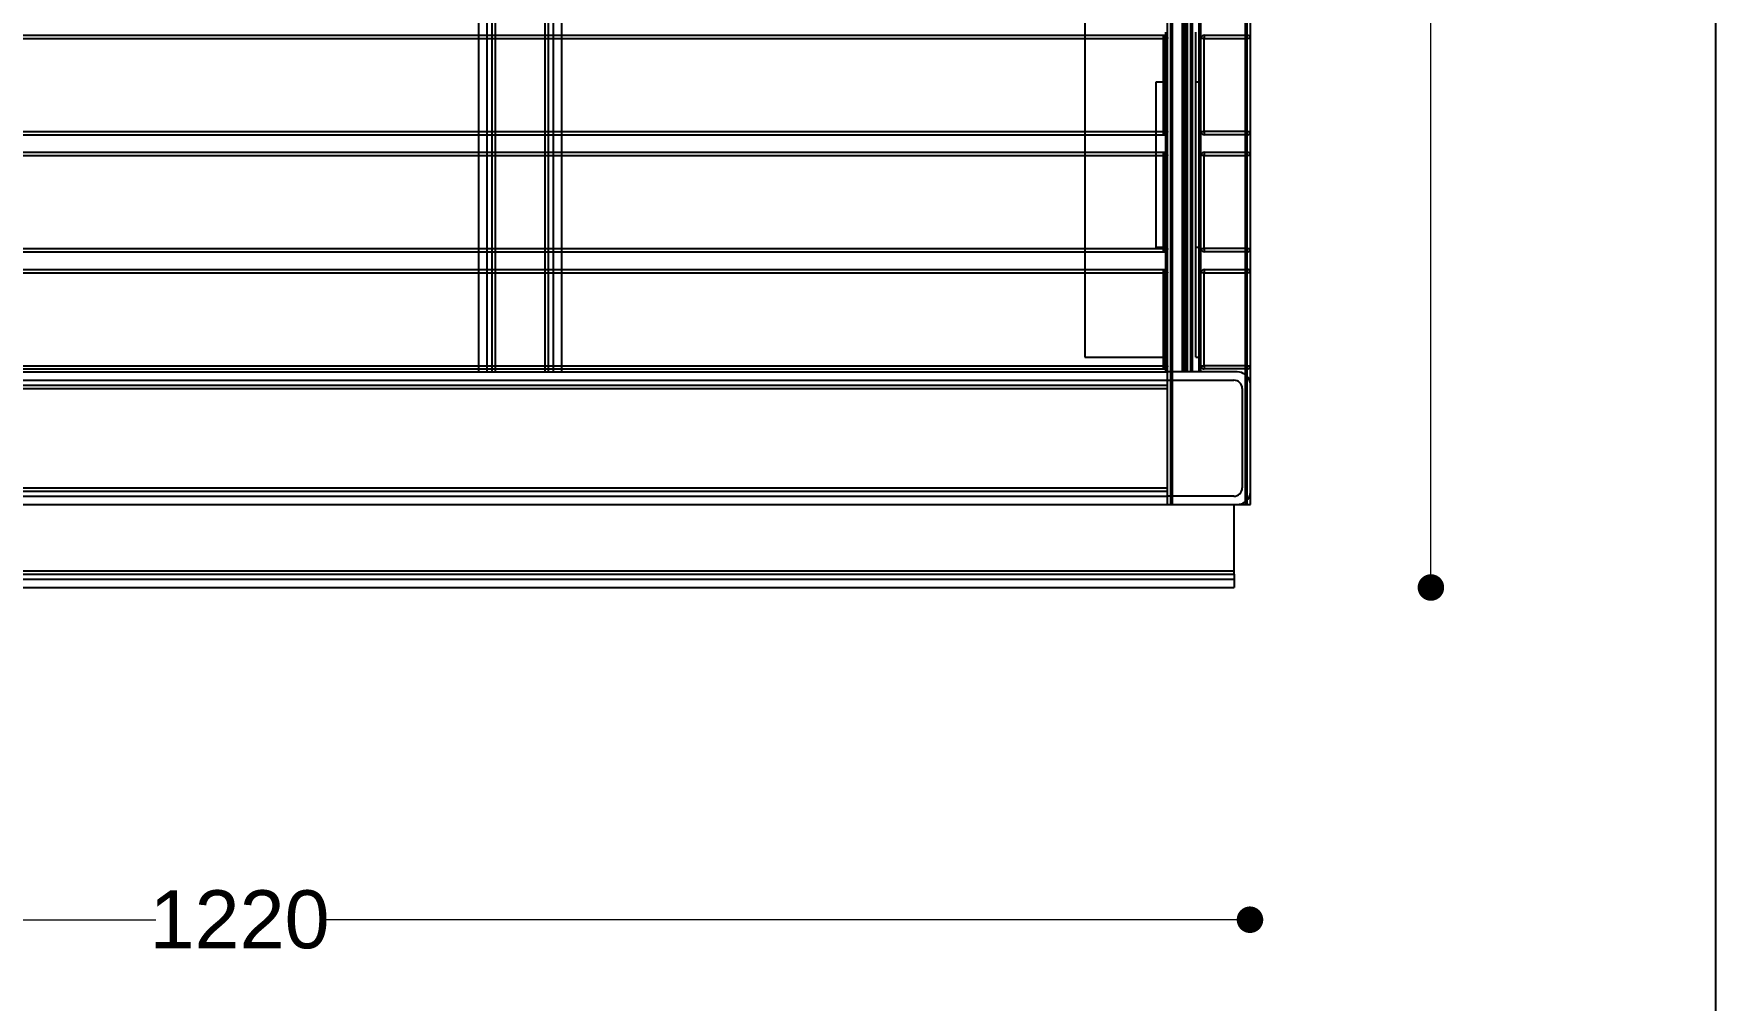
# Model space of a CAD drawing. Header units: millimetres. Extents: x 10366 to 13995, y 24552 to 29685.
# Drawn here: x 12980 to 13995, y 25769 to 26352 of the extents above; entities that cross this region are included whole.
import ezdxf

# ---------------------------------------------------------------- set-up
doc = ezdxf.new("R2010")
doc.units = ezdxf.units.MM
doc.header["$LTSCALE"] = 3
doc.layers.add('Default', color=7, linetype='Continuous')
doc.layers.add('Hidden_lines', color=7, linetype='Continuous')
doc.styles.get("Standard").update_dxf_attribs({"font": 'arial.ttf'})
doc.dimstyles.new('MATEUSZ', dxfattribs={"dimtxt": 35, "dimasz": 16, "dimexe": 0.18, "dimexo": 0.0625, "dimgap": 0.09, "dimtad": 0, "dimdec": 0, "dimdsep": 46, "dimtxsty": 'Standard', "dimblk": 'DOT', "dimcen": 0.09, "dimse1": 1, "dimse2": 1, "dimadec": 0, "dimazin": 0, "dimtfac": 1, "dimtdec": 0, "dimtofl": 0, "dimtmove": 0, "dimatfit": 3, "dimfxl": 1, "dimtolj": 1, "dimtzin": 0, "dimlwd": 9, "dimlwe": 9, "dimarcsym": 0})

# ---------------------------------------------------------------- blocks, each defined once
blk = doc.blocks.new('_Dot')
at = {"color": 0, "linetype": 'ByBlock', "lineweight": -2}
blk.add_line((-0.5, 0), (-1, 0), dxfattribs=at)
at = {"color": 0, "linetype": 'ByBlock', "const_width": 0.5}
blk.add_lwpolyline([(-0.25, 0, 1), (0.25, 0, 1)], format="xyb", close=True, dxfattribs=at)
blk = doc.blocks.new('*D28')
at = {"color": 0, "lineweight": 9, "transparency": 16777216}
for p, q in [((12510.4, 25817.2), (13053.6, 25817.2)), ((13698.1, 25817.2), (13154.9, 25817.2))]:
    blk.add_line(p, q, dxfattribs=at)
at = {"layer": 'Defpoints', "color": 0, "transparency": 16777216}
for p in [(12494.4, 26067.6), (13714.1, 26073.5), (13714.1, 25817.2)]:
    blk.add_point(p, dxfattribs=at)
at = {"color": 0, "lineweight": 9, "transparency": 16777216, "xscale": 16, "yscale": 16, "zscale": 16, "rotation": 180}
blk.add_blockref('_Dot', (12494.4, 25817.2), dxfattribs=at)
at = {"color": 0, "lineweight": 9, "transparency": 16777216, "xscale": 16, "yscale": 16, "zscale": 16}
blk.add_blockref('_Dot', (13714.1, 25817.2), dxfattribs=at)
at = {"color": 0, "transparency": 16777216, "insert": (13104.2, 25817.2), "char_height": 35, "attachment_point": 5}
blk.add_mtext('\\A1;1220', dxfattribs=at)
blk = doc.blocks.new('*D29')
at = {"color": 0, "lineweight": 9, "transparency": 16777216}
for p, q in [((13823.3, 26911.6), (13823.3, 26511.3)), ((13823.3, 26033.6), (13823.3, 26434))]:
    blk.add_line(p, q, dxfattribs=at)
at = {"layer": 'Defpoints', "color": 0, "transparency": 16777216}
for p in [(13723.4, 26927.6), (13704.6, 26017.6), (13823.3, 26017.6)]:
    blk.add_point(p, dxfattribs=at)
at = {"color": 0, "lineweight": 9, "transparency": 16777216, "xscale": 16, "yscale": 16, "zscale": 16}
for p, rotation in [((13823.3, 26927.6), 90), ((13823.3, 26017.6), 270)]:
    blk.add_blockref('_Dot', p, dxfattribs=dict(at, rotation=rotation))
at = {"color": 0, "transparency": 16777216, "insert": (13823.3, 26472.6), "char_height": 35, "attachment_point": 5, "rotation": 90}
blk.add_mtext('\\A1;910', dxfattribs=at)

msp = doc.modelspace()

# ---------------------------------------------------------------- linework, layer by layer
msp.add_lwpolyline([(10366.2, 24552.5), (10366.2, 29684.6), (13995, 29684.6), (13995, 24552.5)], close=True)
at = {"layer": 'Default'}
for p, q in [((13664.4, 26067.6), (13664.4, 26917.6)), ((13666.4, 26067.6), (13666.4, 26917.6)), ((13712.4, 26067.6), (13712.4, 26917.6)), ((13714.4, 26067.6), (13714.4, 26917.6)), ((13248.7, 26350.7), (13248.7, 26361.4)), ((13256.7, 26350.7), (13256.7, 26361.4)), ((13290.6, 26350.7), (13290.6, 26361.4)), ((13298.7, 26350.7), (13298.7, 26361.4)), ((13614.4, 26361.4), (13614.4, 26350.7)), ((12547.4, 26350.7), (13662.4, 26350.7)), ((12547.4, 26348.7), (13662.4, 26348.7)), ((13662.4, 26292.7), (13662.4, 26348.7)), ((13664.4, 26292.7), (13664.4, 26348.7)), ((12547.4, 26292.7), (13662.4, 26292.7)), ((13663.4, 26279.8), (13663.4, 26291)), ((12547.4, 26290.7), (13662.4, 26290.7)), ((13248.7, 26280.1), (13248.7, 26290.7)), ((13256.7, 26280.1), (13256.7, 26290.7)), ((13290.6, 26280.1), (13290.6, 26290.7)), ((13298.7, 26280.1), (13298.7, 26290.7)), ((13614.4, 26290.7), (13614.4, 26280.1)), ((13657.4, 26280.1), (13657.4, 26290.7)), ((12547.4, 26280.1), (13662.4, 26280.1)), ((12547.4, 26278.1), (13662.4, 26278.1)), ((13662.4, 26222.1), (13662.4, 26278.1)), ((13664.4, 26222.1), (13664.4, 26278.1)), ((12547.4, 26222.1), (13662.4, 26222.1)), ((12547.4, 26220.1), (13662.4, 26220.1)), ((12924.6, 26220.1), (13249.1, 26220.1)), ((13248.7, 26209.4), (13248.7, 26220.1)), ((13256.7, 26209.4), (13256.7, 26220.1)), ((13290.6, 26209.4), (13290.6, 26220.1)), ((13298.5, 26220.1), (13614.9, 26220.1)), ((13298.7, 26209.4), (13298.7, 26220.1)), ((13614.4, 26220.1), (13614.4, 26209.4)), ((12547.4, 26209.4), (13662.4, 26209.4)), ((12547.4, 26207.4), (13662.4, 26207.4)), ((13662.4, 26151.4), (13662.4, 26207.4)), ((13664.4, 26151.4), (13664.4, 26207.4)), ((12547.4, 26151.4), (13662.4, 26151.4)), ((12547.4, 26149.4), (13662.4, 26149.4)), ((13248.7, 26147.6), (13248.7, 26149.4)), ((13256.7, 26147.6), (13256.7, 26149.4)), ((13290.6, 26147.6), (13290.6, 26149.4)), ((13298.7, 26147.6), (13298.7, 26149.4)), ((13663.4, 26147.6), (13663.4, 26149.7)), ((12544.4, 26147.6), (13664.4, 26147.6)), ((12544.4, 26139.6), (13664.4, 26139.6)), ((13664.4, 26075.7), (13664.4, 26139.6)), ((12544.4, 26075.7), (13664.4, 26075.7)), ((12544.4, 26067.6), (13664.4, 26067.6)), ((13666.4, 26067.6), (13712.4, 26067.6)), ((13704.6, 26025.7), (13704.6, 26067.6)), ((12504.6, 26025.7), (13704.6, 26025.7)), ((12504.6, 26017.6), (13704.6, 26017.6))]:
    msp.add_line(p, q, dxfattribs=at)
for points in [[(13662.4, 26348.7, 0), (13662.4, 26350.7, 0)], [(13662.4, 26350.7, 0), (13662.5, 26350.7, 0), (13662.7, 26350.7, 0), (13662.9, 26350.6, 0), (13663.1, 26350.6, 0), (13663.3, 26350.5, 0), (13663.5, 26350.4, 0), (13663.6, 26350.3, 0), (13663.8, 26350.1, 0), (13663.9, 26350, 0), (13664.1, 26349.8, 0), (13664.2, 26349.6, 0), (13664.2, 26349.4, 0), (13664.3, 26349.3, 0), (13664.4, 26349.1, 0), (13664.4, 26348.9, 0), (13664.4, 26348.7, 0)], [(13664.4, 26348.7, 0), (13664.4, 26348.7, 0), (13664.4, 26348.7, 0), (13664.4, 26348.7, 0), (13664.4, 26348.7, 0), (13664.4, 26348.7, 0), (13664.4, 26348.7, 0), (13664.4, 26348.7, 0), (13664.4, 26348.7, 0), (13664.4, 26348.7, 0), (13664.4, 26348.7, 0), (13664.4, 26348.7, 0), (13664.4, 26348.7, 0), (13664.4, 26348.7, 0), (13664.4, 26348.7, 0), (13664.3, 26348.7, 0), (13664.1, 26348.7, 0), (13662.4, 26348.7, 0)], [(13662.4, 26290.7, 0), (13662.4, 26290.7, 0), (13662.4, 26290.7, 0), (13662.4, 26290.7, 0), (13662.4, 26290.7, 0), (13662.4, 26290.7, 0), (13662.4, 26290.7, 0), (13662.4, 26290.7, 0), (13662.4, 26290.7, 0), (13662.4, 26290.7, 0), (13662.4, 26290.7, 0), (13662.4, 26290.7, 0), (13662.4, 26290.7, 0), (13662.4, 26290.7, 0), (13662.4, 26290.8, 0), (13662.4, 26291, 0), (13662.4, 26292.7, 0)], [(13662.4, 26292.7, 0), (13664.4, 26292.7, 0)], [(13664.4, 26292.7, 0), (13664.4, 26292.5, 0), (13664.4, 26292.3, 0), (13664.3, 26292.2, 0), (13664.2, 26292, 0), (13664.2, 26291.8, 0), (13664.1, 26291.6, 0), (13663.9, 26291.5, 0), (13663.8, 26291.3, 0), (13663.6, 26291.2, 0), (13663.5, 26291, 0), (13663.3, 26290.9, 0), (13663.1, 26290.9, 0), (13662.9, 26290.8, 0), (13662.7, 26290.7, 0), (13662.5, 26290.7, 0), (13662.4, 26290.7, 0)], [(13662.4, 26280.1, 0), (13662.5, 26280, 0), (13662.7, 26280, 0), (13662.9, 26280, 0), (13663.1, 26279.9, 0), (13663.3, 26279.8, 0), (13663.5, 26279.7, 0), (13663.6, 26279.6, 0), (13663.8, 26279.5, 0), (13663.9, 26279.3, 0), (13664.1, 26279.1, 0), (13664.2, 26279, 0), (13664.2, 26278.8, 0), (13664.3, 26278.6, 0), (13664.4, 26278.4, 0), (13664.4, 26278.2, 0), (13664.4, 26278.1, 0)], [(13662.4, 26278.1, 0), (13662.4, 26280.1, 0)], [(13664.4, 26278.1, 0), (13664.4, 26278.1, 0), (13664.4, 26278.1, 0), (13664.4, 26278.1, 0), (13664.4, 26278.1, 0), (13664.4, 26278.1, 0), (13664.4, 26278.1, 0), (13664.4, 26278.1, 0), (13664.4, 26278.1, 0), (13664.4, 26278.1, 0), (13664.4, 26278.1, 0), (13664.4, 26278.1, 0), (13664.4, 26278.1, 0), (13664.4, 26278.1, 0), (13664.4, 26278.1, 0), (13664.3, 26278.1, 0), (13664.1, 26278.1, 0), (13662.4, 26278.1, 0)], [(13662.4, 26220.1, 0), (13662.4, 26220.1, 0), (13662.4, 26220.1, 0), (13662.4, 26220.1, 0), (13662.4, 26220.1, 0), (13662.4, 26220.1, 0), (13662.4, 26220.1, 0), (13662.4, 26220.1, 0), (13662.4, 26220.1, 0), (13662.4, 26220.1, 0), (13662.4, 26220.1, 0), (13662.4, 26220.1, 0), (13662.4, 26220.1, 0), (13662.4, 26220.1, 0), (13662.4, 26220.1, 0), (13662.4, 26220.3, 0), (13662.4, 26222.1, 0)], [(13662.4, 26222.1, 0), (13664.4, 26222.1, 0)], [(13664.4, 26222.1, 0), (13664.4, 26221.9, 0), (13664.4, 26221.7, 0), (13664.3, 26221.5, 0), (13664.2, 26221.3, 0), (13664.2, 26221.1, 0), (13664.1, 26221, 0), (13663.9, 26220.8, 0), (13663.8, 26220.6, 0), (13663.6, 26220.5, 0), (13663.5, 26220.4, 0), (13663.3, 26220.3, 0), (13663.1, 26220.2, 0), (13662.9, 26220.1, 0), (13662.7, 26220.1, 0), (13662.5, 26220.1, 0), (13662.4, 26220.1, 0)], [(13662.4, 26209.4, 0), (13662.5, 26209.4, 0), (13662.7, 26209.4, 0), (13662.9, 26209.3, 0), (13663.1, 26209.3, 0), (13663.3, 26209.2, 0), (13663.5, 26209.1, 0), (13663.6, 26208.9, 0), (13663.8, 26208.8, 0), (13663.9, 26208.7, 0), (13664.1, 26208.5, 0), (13664.2, 26208.3, 0), (13664.2, 26208.1, 0), (13664.3, 26207.9, 0), (13664.4, 26207.8, 0), (13664.4, 26207.6, 0), (13664.4, 26207.4, 0)], [(13662.4, 26207.4, 0), (13662.4, 26209.4, 0)], [(13664.4, 26207.4, 0), (13664.4, 26207.4, 0), (13664.4, 26207.4, 0), (13664.4, 26207.4, 0), (13664.4, 26207.4, 0), (13664.4, 26207.4, 0), (13664.4, 26207.4, 0), (13664.4, 26207.4, 0), (13664.4, 26207.4, 0), (13664.4, 26207.4, 0), (13664.4, 26207.4, 0), (13664.4, 26207.4, 0), (13664.4, 26207.4, 0), (13664.4, 26207.4, 0), (13664.4, 26207.4, 0), (13664.3, 26207.4, 0), (13664.1, 26207.4, 0), (13662.4, 26207.4, 0)], [(13662.4, 26149.4, 0), (13662.4, 26149.4, 0), (13662.4, 26149.4, 0), (13662.4, 26149.4, 0), (13662.4, 26149.4, 0), (13662.4, 26149.4, 0), (13662.4, 26149.4, 0), (13662.4, 26149.4, 0), (13662.4, 26149.4, 0), (13662.4, 26149.4, 0), (13662.4, 26149.4, 0), (13662.4, 26149.4, 0), (13662.4, 26149.4, 0), (13662.4, 26149.4, 0), (13662.4, 26149.5, 0), (13662.4, 26149.6, 0), (13662.4, 26151.4, 0)], [(13662.4, 26151.4, 0), (13664.4, 26151.4, 0)], [(13664.4, 26151.4, 0), (13664.4, 26151.2, 0), (13664.4, 26151, 0), (13664.3, 26150.8, 0), (13664.2, 26150.7, 0), (13664.2, 26150.5, 0), (13664.1, 26150.3, 0), (13663.9, 26150.1, 0), (13663.8, 26150, 0), (13663.6, 26149.8, 0), (13663.5, 26149.7, 0), (13663.3, 26149.6, 0), (13663.1, 26149.5, 0), (13662.9, 26149.5, 0), (13662.7, 26149.4, 0), (13662.5, 26149.4, 0), (13662.4, 26149.4, 0)], [(13664.4, 26139.6, 0), (13664.4, 26147.6, 0)], [(13664.4, 26067.6, 0), (13664.4, 26067.6, 0), (13664.4, 26067.6, 0), (13664.4, 26067.6, 0), (13664.4, 26067.6, 0), (13664.4, 26067.6, 0), (13664.4, 26067.6, 0), (13664.4, 26067.6, 0), (13664.4, 26067.6, 0), (13664.4, 26067.6, 0), (13664.4, 26067.6, 0), (13664.4, 26067.6, 0), (13664.4, 26067.7, 0), (13664.4, 26067.7, 0), (13664.4, 26067.7, 0), (13664.4, 26067.9, 0), (13664.4, 26068.6, 0), (13664.4, 26075.7, 0)], [(13664.4, 26067.6, 0), (13664.4, 26067.6, 0), (13664.4, 26067.6, 0), (13664.4, 26067.6, 0), (13664.4, 26067.6, 0), (13664.4, 26067.6, 0), (13664.4, 26067.6, 0), (13664.4, 26067.6, 0), (13664.4, 26067.6, 0), (13664.4, 26067.6, 0), (13664.4, 26067.6, 0), (13664.4, 26067.6, 0), (13664.4, 26067.6, 0), (13664.4, 26067.6, 0), (13664.4, 26067.6, 0), (13664.4, 26067.6, 0), (13664.6, 26067.6, 0), (13666.4, 26067.6, 0)], [(13712.4, 26067.6, 0), (13714.4, 26067.6, 0)], [(13704.6, 26025.7, 0), (13704.6, 26017.6, 0)]]:
    msp.add_polyline3d(points, dxfattribs=at)
for centre, radius, start, end in [((13712.4, 26348.7), 2, 0, 30.2491), ((13712.4, 26292.7), 2, 321.0346, 0), ((13712.4, 26278.1), 2, 0, 31.1707), ((13712.4, 26222.1), 2, 321.6465, 0), ((13712.4, 26207.4), 2, 0, 31.7103), ((13712.4, 26151.4), 2, 322.2581, 0), ((13706.4, 26139.6), 8.02, 0, 18.3272), ((13706.4, 26075.7), 8.02, 270, 289.3802), ((13706.4, 26075.7), 8.02, 344.0616, 0)]:
    msp.add_arc(centre, radius, start, end, dxfattribs=at)
at = {"layer": 'Hidden_lines'}
for p, q in [((13253.7, 26147.6), (13253.7, 26917.6)), ((13258.7, 26147.6), (13258.7, 26917.6)), ((13288.6, 26147.6), (13288.6, 26917.6)), ((13293.7, 26147.6), (13293.7, 26917.6)), ((13667.4, 26067.6), (13667.4, 26917.6)), ((13673.4, 26147.6), (13673.4, 26917.6)), ((13674.4, 26147.6), (13674.4, 26917.6)), ((13675.4, 26147.6), (13675.4, 26917.6)), ((13676.4, 26147.6), (13676.4, 26917.6)), ((13678.4, 26147.6), (13678.4, 26917.6)), ((13679.4, 26147.6), (13679.4, 26917.6)), ((13683.4, 26147.6), (13683.4, 26917.6)), ((13684.4, 26147.6), (13684.4, 26917.6)), ((13711.4, 26067.6), (13711.4, 26917.6)), ((13663.4, 26291), (13663.4, 26352.6)), ((13681.4, 26322.6), (13681.4, 26352.6)), ((13684.4, 26322.6), (13684.4, 26352.6)), ((13248.7, 26290.7), (13248.7, 26350.7)), ((13256.7, 26290.7), (13256.7, 26350.7)), ((13290.6, 26290.7), (13290.6, 26350.7)), ((13298.7, 26290.7), (13298.7, 26350.7)), ((13614.4, 26350.7), (13614.4, 26290.7)), ((13661.9, 26292.7), (13661.9, 26348.7)), ((13663.9, 26292.7), (13663.9, 26348.7)), ((13684.4, 26292.7), (13684.4, 26348.7)), ((13686.4, 26350.7), (13712.4, 26350.7)), ((13686.4, 26348.7), (13712.4, 26348.7)), ((13686.4, 26292.7), (13686.4, 26348.7)), ((13657.4, 26290.7), (13657.4, 26322.6)), ((13657.4, 26322.6), (13664.4, 26322.6)), ((13681.4, 26222.6), (13681.4, 26322.6)), ((13681.4, 26322.6), (13684.4, 26322.6)), ((13684.4, 26222.6), (13684.4, 26322.6)), ((13712.4, 26292.7), (13686.4, 26292.7)), ((13712.4, 26290.7), (13686.4, 26290.7)), ((13248.7, 26220.1), (13248.7, 26280.1)), ((13256.7, 26220.1), (13256.7, 26280.1)), ((13290.6, 26220.1), (13290.6, 26280.1)), ((13298.7, 26220.1), (13298.7, 26280.1)), ((13614.4, 26280.1), (13614.4, 26220.1)), ((13657.4, 26222.6), (13657.4, 26280.1)), ((13661.9, 26222.1), (13661.9, 26278.1)), ((13663.4, 26149.7), (13663.4, 26279.8)), ((13663.9, 26222.1), (13663.9, 26278.1)), ((13684.4, 26222.1), (13684.4, 26278.1)), ((13686.4, 26280.1), (13712.4, 26280.1)), ((13686.4, 26278.1), (13712.4, 26278.1)), ((13686.4, 26222.1), (13686.4, 26278.1)), ((13249.1, 26220.1), (13298.5, 26220.1)), ((13614.9, 26220.1), (13661.9, 26220.1)), ((13664.4, 26222.6), (13657.4, 26222.6)), ((13684.4, 26222.6), (13681.4, 26222.6)), ((13681.4, 26156.5), (13681.4, 26222.6)), ((13684.4, 26156.5), (13684.4, 26222.6)), ((13712.4, 26222.1), (13686.4, 26222.1)), ((13712.4, 26220.1), (13686.4, 26220.1)), ((13248.7, 26149.4), (13248.7, 26209.4)), ((13256.7, 26149.4), (13256.7, 26209.4)), ((13290.6, 26149.4), (13290.6, 26209.4)), ((13298.7, 26149.4), (13298.7, 26209.4)), ((13614.4, 26209.4), (13614.4, 26156.5)), ((13661.9, 26151.4), (13661.9, 26207.4)), ((13663.9, 26151.4), (13663.9, 26207.4)), ((13684.4, 26151.4), (13684.4, 26207.4)), ((13686.4, 26209.4), (13712.4, 26209.4)), ((13686.4, 26207.4), (13712.4, 26207.4)), ((13686.4, 26151.4), (13686.4, 26207.4)), ((13614.4, 26156.5), (13664.4, 26156.5)), ((13681.4, 26156.5), (13684.4, 26156.5)), ((13712.4, 26151.4), (13686.4, 26151.4)), ((13712.4, 26149.4), (13686.4, 26149.4)), ((12544.4, 26142.6), (13664.4, 26142.6)), ((13706.4, 26147.6), (13664.4, 26147.6)), ((13664.4, 26142.6), (13704.4, 26142.6)), ((12544.4, 26137.6), (13664.4, 26137.6)), ((13709.4, 26137.6), (13709.4, 26077.7)), ((12544.4, 26077.7), (13664.4, 26077.7)), ((12544.4, 26072.6), (13664.4, 26072.6)), ((13704.4, 26072.6), (13664.4, 26072.6)), ((12504.6, 26027.7), (13704.6, 26027.7)), ((12504.6, 26022.6), (13704.6, 26022.6))]:
    msp.add_line(p, q, dxfattribs=at)
for points in [[(13661.9, 26350.7, 0), (13662, 26350.7, 0), (13662.2, 26350.7, 0), (13662.4, 26350.6, 0), (13662.6, 26350.6, 0), (13662.8, 26350.5, 0), (13663, 26350.4, 0), (13663.1, 26350.3, 0), (13663.3, 26350.1, 0), (13663.4, 26350, 0), (13663.6, 26349.8, 0), (13663.7, 26349.6, 0), (13663.7, 26349.4, 0), (13663.8, 26349.3, 0), (13663.9, 26349.1, 0), (13663.9, 26348.9, 0), (13663.9, 26348.7, 0)], [(13661.9, 26348.7, 0), (13661.9, 26350.7, 0)], [(13686.4, 26348.7, 0), (13684.4, 26348.7, 0)], [(13686.4, 26350.7, 0), (13686.4, 26350.7, 0), (13686.4, 26350.7, 0), (13686.4, 26350.7, 0), (13686.4, 26350.7, 0), (13686.4, 26350.7, 0), (13686.4, 26350.7, 0), (13686.4, 26350.7, 0), (13686.4, 26350.7, 0), (13686.4, 26350.7, 0), (13686.4, 26350.7, 0), (13686.4, 26350.7, 0), (13686.4, 26350.7, 0), (13686.4, 26350.7, 0), (13686.4, 26350.7, 0), (13686.4, 26350.7, 0), (13686.4, 26350.5, 0), (13686.4, 26348.7, 0)], [(13714.4, 26348.7, 0), (13714.4, 26348.7, 0), (13714.4, 26348.7, 0), (13714.4, 26348.7, 0), (13714.4, 26348.7, 0), (13714.4, 26348.7, 0), (13714.4, 26348.7, 0), (13714.4, 26348.7, 0), (13714.4, 26348.7, 0), (13714.4, 26348.7, 0), (13714.4, 26348.7, 0), (13714.4, 26348.7, 0), (13714.4, 26348.7, 0), (13714.4, 26348.7, 0), (13714.4, 26348.7, 0), (13714.3, 26348.7, 0), (13714.1, 26348.7, 0), (13712.4, 26348.7, 0)], [(13661.9, 26290.7, 0), (13661.9, 26290.7, 0), (13661.9, 26290.7, 0), (13661.9, 26290.7, 0), (13661.9, 26290.7, 0), (13661.9, 26290.7, 0), (13661.9, 26290.7, 0), (13661.9, 26290.7, 0), (13661.9, 26290.7, 0), (13661.9, 26290.7, 0), (13661.9, 26290.7, 0), (13661.9, 26290.7, 0), (13661.9, 26290.7, 0), (13661.9, 26290.7, 0), (13661.9, 26290.8, 0), (13661.9, 26291, 0), (13661.9, 26292.7, 0)], [(13663.9, 26292.7, 0), (13663.9, 26292.5, 0), (13663.9, 26292.3, 0), (13663.8, 26292.2, 0), (13663.7, 26292, 0), (13663.7, 26291.8, 0), (13663.6, 26291.6, 0), (13663.4, 26291.5, 0), (13663.3, 26291.3, 0), (13663.1, 26291.2, 0), (13663, 26291, 0), (13662.8, 26290.9, 0), (13662.6, 26290.9, 0), (13662.4, 26290.8, 0), (13662.2, 26290.7, 0), (13662, 26290.7, 0), (13661.9, 26290.7, 0)], [(13684.4, 26292.7, 0), (13684.4, 26292.7, 0), (13684.4, 26292.7, 0), (13684.4, 26292.7, 0), (13684.4, 26292.7, 0), (13684.4, 26292.7, 0), (13684.4, 26292.7, 0), (13684.4, 26292.7, 0), (13684.4, 26292.7, 0), (13684.4, 26292.7, 0), (13684.4, 26292.7, 0), (13684.4, 26292.7, 0), (13684.4, 26292.7, 0), (13684.4, 26292.7, 0), (13684.4, 26292.7, 0), (13684.6, 26292.7, 0), (13686.4, 26292.7, 0)], [(13686.4, 26292.7, 0), (13686.4, 26290.7, 0)], [(13712.4, 26292.7, 0), (13714.4, 26292.7, 0)], [(13661.9, 26278.1, 0), (13661.9, 26280.1, 0)], [(13662.4, 26280, 0), (13662.7, 26279.9, 0), (13663, 26279.7, 0), (13663.2, 26279.5, 0), (13663.5, 26279.3, 0), (13663.7, 26279, 0), (13663.8, 26278.7, 0), (13663.9, 26278.4, 0), (13663.9, 26278.1, 0)], [(13686.4, 26278.1, 0), (13684.4, 26278.1, 0)], [(13686.4, 26280.1, 0), (13686.4, 26280.1, 0), (13686.4, 26280.1, 0), (13686.4, 26280.1, 0), (13686.4, 26280.1, 0), (13686.4, 26280.1, 0), (13686.4, 26280.1, 0), (13686.4, 26280.1, 0), (13686.4, 26280.1, 0), (13686.4, 26280.1, 0), (13686.4, 26280.1, 0), (13686.4, 26280.1, 0), (13686.4, 26280.1, 0), (13686.4, 26280, 0), (13686.4, 26280, 0), (13686.4, 26280, 0), (13686.4, 26279.8, 0), (13686.4, 26278.1, 0)], [(13714.4, 26278.1, 0), (13714.4, 26278.1, 0), (13714.4, 26278.1, 0), (13714.4, 26278.1, 0), (13714.4, 26278.1, 0), (13714.4, 26278.1, 0), (13714.4, 26278.1, 0), (13714.4, 26278.1, 0), (13714.4, 26278.1, 0), (13714.4, 26278.1, 0), (13714.4, 26278.1, 0), (13714.4, 26278.1, 0), (13714.4, 26278.1, 0), (13714.4, 26278.1, 0), (13714.4, 26278.1, 0), (13714.3, 26278.1, 0), (13714.1, 26278.1, 0), (13712.4, 26278.1, 0)], [(13661.9, 26220.1, 0), (13661.9, 26220.1, 0), (13661.9, 26220.1, 0), (13661.9, 26220.1, 0), (13661.9, 26220.1, 0), (13661.9, 26220.1, 0), (13661.9, 26220.1, 0), (13661.9, 26220.1, 0), (13661.9, 26220.1, 0), (13661.9, 26220.1, 0), (13661.9, 26220.1, 0), (13661.9, 26220.1, 0), (13661.9, 26220.1, 0), (13661.9, 26220.1, 0), (13661.9, 26220.1, 0), (13661.9, 26220.3, 0), (13661.9, 26222.1, 0)], [(13663.9, 26222.1, 0), (13663.9, 26221.9, 0), (13663.9, 26221.7, 0), (13663.8, 26221.5, 0), (13663.7, 26221.3, 0), (13663.7, 26221.1, 0), (13663.6, 26221, 0), (13663.4, 26220.8, 0), (13663.3, 26220.6, 0), (13663.1, 26220.5, 0), (13663, 26220.4, 0), (13662.8, 26220.3, 0), (13662.6, 26220.2, 0), (13662.4, 26220.1, 0), (13662.2, 26220.1, 0), (13662, 26220.1, 0), (13661.9, 26220.1, 0)], [(13684.4, 26222.1, 0), (13684.4, 26222.1, 0), (13684.4, 26222.1, 0), (13684.4, 26222.1, 0), (13684.4, 26222.1, 0), (13684.4, 26222.1, 0), (13684.4, 26222.1, 0), (13684.4, 26222.1, 0), (13684.4, 26222.1, 0), (13684.4, 26222.1, 0), (13684.4, 26222.1, 0), (13684.4, 26222.1, 0), (13684.4, 26222.1, 0), (13684.4, 26222.1, 0), (13684.4, 26222.1, 0), (13684.6, 26222.1, 0), (13686.4, 26222.1, 0)], [(13686.4, 26222.1, 0), (13686.4, 26220.1, 0)], [(13712.4, 26222.1, 0), (13714.4, 26222.1, 0)], [(13661.9, 26207.4, 0), (13661.9, 26209.4, 0)], [(13661.9, 26209.4, 0), (13662, 26209.4, 0), (13662.2, 26209.4, 0), (13662.4, 26209.3, 0), (13662.6, 26209.3, 0), (13662.8, 26209.2, 0), (13663, 26209.1, 0), (13663.1, 26208.9, 0), (13663.3, 26208.8, 0), (13663.4, 26208.7, 0), (13663.6, 26208.5, 0), (13663.7, 26208.3, 0), (13663.7, 26208.1, 0), (13663.8, 26207.9, 0), (13663.9, 26207.8, 0), (13663.9, 26207.6, 0), (13663.9, 26207.4, 0)], [(13686.4, 26207.4, 0), (13684.4, 26207.4, 0)], [(13686.4, 26209.4, 0), (13686.4, 26209.4, 0), (13686.4, 26209.4, 0), (13686.4, 26209.4, 0), (13686.4, 26209.4, 0), (13686.4, 26209.4, 0), (13686.4, 26209.4, 0), (13686.4, 26209.4, 0), (13686.4, 26209.4, 0), (13686.4, 26209.4, 0), (13686.4, 26209.4, 0), (13686.4, 26209.4, 0), (13686.4, 26209.4, 0), (13686.4, 26209.4, 0), (13686.4, 26209.4, 0), (13686.4, 26209.3, 0), (13686.4, 26209.1, 0), (13686.4, 26207.4, 0)], [(13714.4, 26207.4, 0), (13714.4, 26207.4, 0), (13714.4, 26207.4, 0), (13714.4, 26207.4, 0), (13714.4, 26207.4, 0), (13714.4, 26207.4, 0), (13714.4, 26207.4, 0), (13714.4, 26207.4, 0), (13714.4, 26207.4, 0), (13714.4, 26207.4, 0), (13714.4, 26207.4, 0), (13714.4, 26207.4, 0), (13714.4, 26207.4, 0), (13714.4, 26207.4, 0), (13714.4, 26207.4, 0), (13714.3, 26207.4, 0), (13714.1, 26207.4, 0), (13712.4, 26207.4, 0)], [(13661.9, 26149.4, 0), (13661.9, 26149.4, 0), (13661.9, 26149.4, 0), (13661.9, 26149.4, 0), (13661.9, 26149.4, 0), (13661.9, 26149.4, 0), (13661.9, 26149.4, 0), (13661.9, 26149.4, 0), (13661.9, 26149.4, 0), (13661.9, 26149.4, 0), (13661.9, 26149.4, 0), (13661.9, 26149.4, 0), (13661.9, 26149.4, 0), (13661.9, 26149.4, 0), (13661.9, 26149.5, 0), (13661.9, 26149.6, 0), (13661.9, 26151.4, 0)], [(13663.9, 26151.4, 0), (13663.9, 26151.2, 0), (13663.9, 26151, 0), (13663.8, 26150.8, 0), (13663.7, 26150.7, 0), (13663.7, 26150.5, 0), (13663.6, 26150.3, 0), (13663.4, 26150.1, 0), (13663.3, 26150, 0), (13663.1, 26149.8, 0), (13663, 26149.7, 0), (13662.8, 26149.6, 0), (13662.6, 26149.5, 0), (13662.4, 26149.5, 0), (13662.2, 26149.4, 0), (13662, 26149.4, 0), (13661.9, 26149.4, 0)], [(13684.4, 26151.4, 0), (13684.4, 26151.4, 0), (13684.4, 26151.4, 0), (13684.4, 26151.4, 0), (13684.4, 26151.4, 0), (13684.4, 26151.4, 0), (13684.4, 26151.4, 0), (13684.4, 26151.4, 0), (13684.4, 26151.4, 0), (13684.4, 26151.4, 0), (13684.4, 26151.4, 0), (13684.4, 26151.4, 0), (13684.4, 26151.4, 0), (13684.4, 26151.4, 0), (13684.4, 26151.4, 0), (13684.6, 26151.4, 0), (13686.4, 26151.4, 0)], [(13686.4, 26151.4, 0), (13686.4, 26149.4, 0)], [(13712.4, 26151.4, 0), (13714.4, 26151.4, 0)]]:
    msp.add_polyline3d(points, dxfattribs=at)
for centre, radius, start, end in [((13686.4, 26348.7), 2, 90, 180), ((13712.4, 26348.7), 2, 30.2491, 90), ((13686.4, 26292.7), 2, 180, 270), ((13712.4, 26292.7), 2, 270, 321.0346), ((13686.4, 26278.1), 2, 90, 180), ((13712.4, 26278.1), 2, 31.1707, 90), ((13686.4, 26222.1), 2, 180, 270), ((13712.4, 26222.1), 2, 270, 321.6465), ((13686.4, 26207.4), 2, 90, 180), ((13712.4, 26207.4), 2, 31.7103, 90), ((13686.4, 26151.4), 2, 180, 270), ((13712.4, 26151.4), 2, 270, 322.2581), ((13704.4, 26137.6), 5.02, 0, 90), ((13706.4, 26139.6), 8.02, 18.3272, 90), ((13704.4, 26077.7), 5.02, 270, 0), ((13706.4, 26075.7), 8.02, 289.3802, 344.0616)]:
    msp.add_arc(centre, radius, start, end, dxfattribs=at)

# ---------------------------------------------------------------- dimensions: what is measured, and where the dimension line sits
dim = msp.add_linear_dim(base=(13823.3, 26017.6), p1=(13723.4, 26927.6), p2=(13704.6, 26017.6), angle=90, dimstyle='MATEUSZ')
dim.commit()
dim.dimension.update_dxf_attribs({"geometry": '*D29', "text_midpoint": (13823.3, 26472.6)})
dim = msp.add_linear_dim(base=(13714.1, 25817.2), p1=(12494.4, 26067.6), p2=(13714.1, 26073.5), dimstyle='MATEUSZ')
dim.commit()
dim.dimension.update_dxf_attribs({"geometry": '*D28', "text_midpoint": (13104.2, 25817.2)})

doc.saveas('drawing.dxf')
